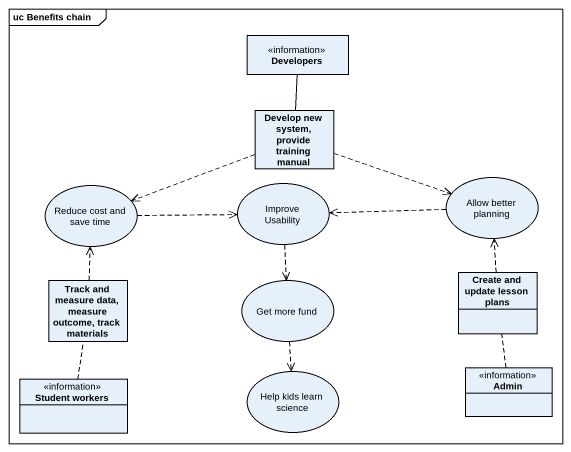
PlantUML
@startuml
mainframe uc Benefits chain
allowmixing
hide circle
hide empty members
class Developers <<information>>
class "Develop new system, provide training manual" as Develop_new_system_provide
usecase "Reduce cost and save time" as Reduce_cost_and_save_time
usecase "Improve Usability" as Improve_Usability
usecase "Allow better planning" as Allow_better_planning
class "Track and measure data, measure outcome, track materials" as Track_and_measure_data
usecase "Get more fund" as Get_more_fund
class "Create and update lesson plans" as Create_and_update_lesson
class "Student workers" as Student_workers <<information>>
usecase "Help kids learn science" as Help_kids_learn_science
class Admin <<information>>
Developers -- Develop_new_system_provide
Develop_new_system_provide .left.> Reduce_cost_and_save_time
Develop_new_system_provide .right.> Allow_better_planning
Reduce_cost_and_save_time .right.> Improve_Usability
Improve_Usability ..> Get_more_fund
Allow_better_planning .left.> Improve_Usability
Track_and_measure_data .up.> Reduce_cost_and_save_time
Get_more_fund ..> Help_kids_learn_science
Create_and_update_lesson .up.> Allow_better_planning
Student_workers .up. Track_and_measure_data
Admin .up. Create_and_update_lesson
@enduml
